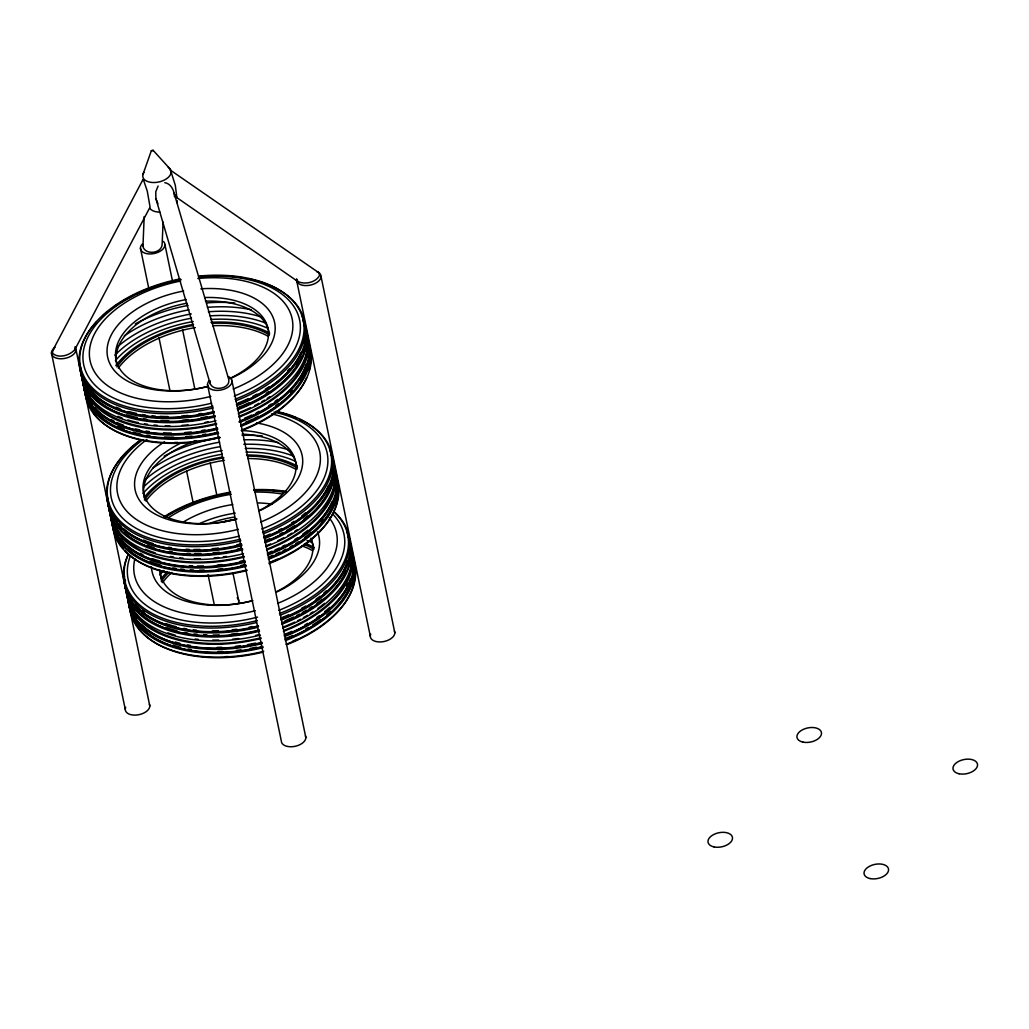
<?xml version="1.0" encoding="UTF-8"?>
<svg xmlns="http://www.w3.org/2000/svg" width="1029" height="1029" viewBox="0 0 1029 1029"><rect width="100%" height="100%" fill="white"/><g stroke="black" fill="none" stroke-linecap="round" stroke-linejoin="round"><path stroke-width="1.5" d="M151.353 150.697L153.18 150.453L151.353 150.697L142.902 174.608M163.071 222.032L162.132 244.49C161.592 253.597 145.05 255.424 142.954 246.381L144.189 216.514M142.954 180.499L143.327 179.419L147.288 191.214L150.08 207.112L74.808 349.641C69.831 355.455 58.614 358.851 52.518 353.256L52.839 350.259L143.018 179.496M142.954 246.381L143.147 244.593M210.032 380.653C208.746 392.268 231.705 389.888 228.567 378.826L174.158 193.259C173.116 188.513 169.991 183.406 164.781 182.686M74.808 349.641L75.117 346.644M158.119 186.005L155.765 191.741L155.893 198.597L210.302 384.164M52.839 350.259L54.138 348.677M170.145 169.965L318.45 272.466L319.685 275.116C316.199 282.538 304.918 284.892 297.857 281.496L176.898 197.658L175.663 195.021M176.898 197.658L175.303 185.336L170.454 169.901M316.739 271.566L318.45 272.466M153.128 150.324L170.068 168.988M297.857 281.496L296.609 278.846M157.939 203.781L155.893 198.597M321.035 276.479L394.827 632.835M370.273 636.102L296.481 279.747A12.451 7.19 -11.7 0 0 313.395 284.236A12.451 7.19 -11.7 0 0 317.472 271.785M232.052 381.283L305.857 737.652M207.498 384.563L281.303 740.919A12.451 7.19 -11.7 0 0 295.117 746.308A12.451 7.19 -11.7 0 0 305.446 735.812M164.987 244.838L172.46 280.943M182.532 329.602L194.893 389.258M210.173 463.037L217.003 496.004M232.927 572.934L238.779 601.193M140.42 248.105L148.549 287.348M158.955 337.576L170.004 390.956M186.596 471.025L193.413 503.991M208.051 574.632L214.225 604.46M76.005 349.641L149.81 705.997M51.45 352.921L125.242 709.277M174.158 193.259L174.544 196.719M228.502 376.601A12.451 7.19 -11.7 0 1 229.145 386.364A12.451 7.19 -11.7 0 1 212.681 389.837A12.451 7.19 -11.7 0 1 209.17 380.691M394.429 630.996A12.451 7.19 -11.7 0 1 382.492 641.774A12.451 7.19 -11.7 0 1 370.71 634.16M163.367 241.403A12.451 7.19 -11.7 0 1 152.639 253.764A12.451 7.19 -11.7 0 1 142.105 244.233M237.159 597.759A12.451 7.19 -11.7 0 1 238.342 603.135M330.939 454.702A114.708 66.28 -11.7 0 1 265.045 542.785M242.715 549.808A114.708 66.28 -11.7 0 1 108.418 501.728M333.396 471.771A113.422 65.547 -11.7 0 1 331.595 483.566M330.618 486.55A113.422 65.547 -11.7 0 1 265.353 541.846M242.484 549.1A113.422 65.547 -11.7 0 1 124.393 532.829M120.985 529.459A113.422 65.547 -11.7 0 1 113.987 519.568M307.864 515.761A113.422 65.547 -11.7 0 1 304.031 518.925M294.976 525.42A113.422 65.547 -11.7 0 1 286.859 530.372M282.589 532.7A113.422 65.547 -11.7 0 1 279.682 534.192M269.572 538.836A113.422 65.547 -11.7 0 1 265.096 540.637M240.709 548.264A113.422 65.547 -11.7 0 1 237.648 548.971M219.216 552.174A113.422 65.547 -11.7 0 1 213.08 552.843M200.796 553.576A113.422 65.547 -11.7 0 1 194.777 553.628M190.172 553.525A113.422 65.547 -11.7 0 1 186.892 553.37M172.46 551.891A113.422 65.547 -11.7 0 1 169.386 551.377M154.221 547.762A113.422 65.547 -11.7 0 1 147.108 545.28M328.585 485.379A113.422 65.547 -11.7 0 1 264.504 537.73M241.622 544.971A113.422 65.547 -11.7 0 1 123.544 528.7M121.229 526.488A113.422 65.547 -11.7 0 1 119.081 524.173M117.139 521.767A113.422 65.547 -11.7 0 1 115.377 519.285M305.754 512.699A113.422 65.547 -11.7 0 1 301.844 515.825M294.127 521.304A113.422 65.547 -11.7 0 1 291.49 522.989M281.74 528.584A113.422 65.547 -11.7 0 1 278.833 530.064M270.177 534.09A113.422 65.547 -11.7 0 1 264.247 536.521M241.378 543.762A113.422 65.547 -11.7 0 1 236.799 544.843M218.367 548.058A113.422 65.547 -11.7 0 1 212.218 548.727M199.948 549.447A113.422 65.547 -11.7 0 1 193.915 549.499M189.31 549.396A113.422 65.547 -11.7 0 1 186.043 549.242M171.611 547.762A113.422 65.547 -11.7 0 1 168.524 547.261M153.372 543.646A113.422 65.547 -11.7 0 1 143.558 540.058M271.566 413.864A103.183 59.618 -11.7 0 1 320.212 462.523A103.183 59.618 -11.7 0 1 260.749 522.012M238.419 529.305A103.183 59.618 -11.7 0 1 128.766 513.278A103.183 59.618 -11.7 0 1 147.031 439.486M300.044 419.472A114.708 66.28 -11.7 0 1 263.192 533.819M240.863 540.83A114.708 66.28 -11.7 0 1 124.728 527.131A114.708 66.28 -11.7 0 1 126.953 451.808M131.416 447.666A114.708 66.28 -11.7 0 1 138.786 441.724M278.28 412.243A114.708 66.28 -11.7 0 1 296.069 417.735M256.594 422.958A85.253 49.263 -11.7 0 1 302.693 460.002A85.253 49.263 -11.7 0 1 260.324 510.41M236.979 518.95A85.253 49.263 -11.7 0 1 143.301 505.123A85.253 49.263 -11.7 0 1 164.46 441.865M297.317 529.665A113.422 65.547 -11.7 0 1 294.731 531.363M292.056 533.035A113.422 65.547 -11.7 0 1 287.914 535.466M283.644 537.794A113.422 65.547 -11.7 0 1 277.804 540.714M270.627 543.929A113.422 65.547 -11.7 0 1 266.151 545.73M226.393 556.406A113.422 65.547 -11.7 0 1 223.319 556.869M218.74 557.461A113.422 65.547 -11.7 0 1 214.135 557.937M200.333 558.696A113.422 65.547 -11.7 0 1 194.34 558.696M183.059 558.104A113.422 65.547 -11.7 0 1 179.831 557.795M173.515 556.972A113.422 65.547 -11.7 0 1 170.441 556.47M155.276 552.856A113.422 65.547 -11.7 0 1 145.462 549.267M338.001 495.927A113.756 65.727 -11.7 0 1 269.096 563.609M246.947 570.568A113.756 65.727 -11.7 0 1 125.101 550.875M123.043 548.496A113.756 65.727 -11.7 0 1 118.078 540.945M117.447 539.646A113.756 65.727 -11.7 0 1 115.685 535.26M335.917 485.572A113.422 65.547 -11.7 0 1 335.673 488.492M331.994 501.856A113.422 65.547 -11.7 0 1 267.913 554.207M245.043 561.461A113.422 65.547 -11.7 0 1 120.547 538.244M118.785 535.762A113.422 65.547 -11.7 0 1 117.242 533.215M307.89 530.244A113.422 65.547 -11.7 0 1 302.552 534.321M297.535 537.781A113.422 65.547 -11.7 0 1 294.899 539.479M285.149 545.061A113.422 65.547 -11.7 0 1 282.242 546.553M279.309 547.981A113.422 65.547 -11.7 0 1 275.039 549.936M272.132 551.197A113.422 65.547 -11.7 0 1 267.656 552.997M243.268 560.625A113.422 65.547 -11.7 0 1 240.207 561.332M221.775 564.535A113.422 65.547 -11.7 0 1 217.17 565.062M203.356 565.937A113.422 65.547 -11.7 0 1 197.336 565.989M192.732 565.873A113.422 65.547 -11.7 0 1 189.452 565.731M159.765 560.998A113.422 65.547 -11.7 0 1 152.446 558.683M142.928 554.695A113.422 65.547 -11.7 0 1 140.098 553.255M333.499 467.063A114.708 66.28 -11.7 0 1 267.604 555.145M245.275 562.168A114.708 66.28 -11.7 0 1 110.978 514.088M336.766 489.701A113.422 65.547 -11.7 0 1 335.776 497.058M335.004 500.043A113.422 65.547 -11.7 0 1 268.762 558.335M245.892 565.577A113.422 65.547 -11.7 0 1 127.802 549.306M125.499 547.094A113.422 65.547 -11.7 0 1 118.091 537.331M323.479 519.684A113.422 65.547 -11.7 0 1 321.292 522.308M311.272 532.237A113.422 65.547 -11.7 0 1 304.777 537.447M298.397 541.91A113.422 65.547 -11.7 0 1 295.76 543.595M293.046 545.241A113.422 65.547 -11.7 0 1 290.281 546.849M286.011 549.177A113.422 65.547 -11.7 0 1 283.104 550.669M280.158 552.11A113.422 65.547 -11.7 0 1 275.901 554.052M272.981 555.313A113.422 65.547 -11.7 0 1 268.518 557.126M244.117 564.741A113.422 65.547 -11.7 0 1 241.069 565.448M222.637 568.664A113.422 65.547 -11.7 0 1 218.032 569.178M204.205 570.053A113.422 65.547 -11.7 0 1 199.677 570.105M193.581 570.002A113.422 65.547 -11.7 0 1 190.301 569.847M183.805 569.346A113.422 65.547 -11.7 0 1 180.589 569.011M175.869 568.368A113.422 65.547 -11.7 0 1 172.795 567.867M160.614 565.114A113.422 65.547 -11.7 0 1 150.517 561.757M277.341 559.159A110.244 63.708 -11.7 0 1 270.228 562.194M331.737 458.587A114.708 66.28 -11.7 0 1 265.842 546.656M243.513 553.679A114.708 66.28 -11.7 0 1 109.215 505.599M334.348 471.179A114.708 66.28 -11.7 0 1 268.453 559.261M246.124 566.284A114.708 66.28 -11.7 0 1 111.827 518.204M335.107 474.819A114.708 66.28 -11.7 0 1 269.212 562.902M246.883 569.925A114.708 66.28 -11.7 0 1 112.585 521.844M144.96 499.785A77.844 44.98 -11.7 0 1 196.385 440.759M242.149 434.135A77.844 44.98 -11.7 0 1 297.072 469.147M330.682 453.493A114.708 66.28 -11.7 0 1 264.787 541.576M242.471 548.586A114.708 66.28 -11.7 0 1 108.161 500.506M330.09 450.586A114.708 66.28 -11.7 0 1 264.196 538.669M241.866 545.679A114.708 66.28 -11.7 0 1 107.556 497.599M329.833 449.377A114.708 66.28 -11.7 0 1 263.938 537.447M241.609 544.47A114.708 66.28 -11.7 0 1 107.312 496.39M334.103 469.97A114.708 66.28 -11.7 0 1 268.209 558.052M245.88 565.075A114.708 66.28 -11.7 0 1 111.582 516.995M332.444 461.97A114.708 66.28 -11.7 0 1 266.55 550.052M244.22 557.075A114.708 66.28 -11.7 0 1 109.923 508.995M241.288 430.508A77.574 44.826 -11.7 0 1 295.439 461.005A77.574 44.826 -11.7 0 1 258.896 510.667M236.014 519.195A77.574 44.826 -11.7 0 1 148.163 503.104A77.574 44.826 -11.7 0 1 181.606 442.727M333.255 465.854A114.708 66.28 -11.7 0 1 267.347 553.936M245.031 560.946A114.708 66.28 -11.7 0 1 110.72 512.866M275.991 411.278A113.756 65.727 -11.7 0 1 331.364 465.751A113.756 65.727 -11.7 0 1 262.588 532.186M240.439 539.145A113.756 65.727 -11.7 0 1 120.161 521.073A113.756 65.727 -11.7 0 1 140.497 439.91M274.01 412.114A110.244 63.708 -11.7 0 1 327.698 464.658A110.244 63.708 -11.7 0 1 261.778 528.996M239.14 536.148A110.244 63.708 -11.7 0 1 122.888 518.423A110.244 63.708 -11.7 0 1 142.684 439.859M334.901 479.038A113.422 65.547 -11.7 0 1 266.858 549.126M243.989 556.367A113.422 65.547 -11.7 0 1 113.627 522.642M144.394 499.914A91.903 53.109 -11.7 0 1 223.936 457.879M247.474 456.104A91.903 53.109 -11.7 0 1 296.802 467.706M145.822 501.046A91.903 53.109 -11.7 0 1 224.438 460.31M247.976 458.522A91.903 53.109 -11.7 0 1 295.915 469.34M144.33 497.277A94.218 54.447 -11.7 0 1 222.624 457.03M246.484 454.998A94.218 54.447 -11.7 0 1 297.201 466.073M142.967 493.496A98.192 56.736 -11.7 0 1 222.341 454.226M245.982 452.13A98.192 56.736 -11.7 0 1 295.4 461.288M143.533 487.077A101.897 58.885 -11.7 0 1 222.174 450.586M245.262 448.464A101.897 58.885 -11.7 0 1 293.651 456.207M145.115 479.72A105.087 60.724 -11.7 0 1 220.322 446.637M243.809 444.284A105.087 60.724 -11.7 0 1 289.303 450.072M153.064 467.989A107.518 62.139 -11.7 0 1 219.576 442.213M244.143 439.795A107.518 62.139 -11.7 0 1 278.653 442.676M164.138 456.156A109.061 63.013 -11.7 0 1 220.322 437.557M242.137 435.408A109.061 63.013 -11.7 0 1 262.241 435.884M303.414 321.755A114.708 66.28 -11.7 0 1 237.506 409.838M215.19 416.861A114.708 66.28 -11.7 0 1 80.879 368.781M304.468 349.127A113.422 65.547 -11.7 0 1 303.594 352.111M301.909 356.548A113.422 65.547 -11.7 0 1 237.815 408.912M214.945 416.153A113.422 65.547 -11.7 0 1 93.459 396.512M91.414 394.146A113.422 65.547 -11.7 0 1 89.549 391.702M298.153 362.169A113.422 65.547 -11.7 0 1 296.442 364.883M268.736 391.625A113.422 65.547 -11.7 0 1 266.138 393.322M249.211 402.673A113.422 65.547 -11.7 0 1 239.075 407.098M207.048 416.681A113.422 65.547 -11.7 0 1 200.887 417.864M188.616 419.588A113.422 65.547 -11.7 0 1 182.467 420.166M168.73 420.681A113.422 65.547 -11.7 0 1 161 420.501M146.491 419.163A113.422 65.547 -11.7 0 1 143.378 418.7M137.359 417.568A113.422 65.547 -11.7 0 1 126.696 414.816M304.88 337.602A113.422 65.547 -11.7 0 1 303.979 343.519M301.06 352.432A113.422 65.547 -11.7 0 1 236.966 404.783M214.096 412.037A113.422 65.547 -11.7 0 1 87.041 385.065M289.496 368.755A113.422 65.547 -11.7 0 1 287.49 370.993M269.148 386.647A113.422 65.547 -11.7 0 1 265.289 389.206M257.07 394.094A113.422 65.547 -11.7 0 1 252.761 396.384M248.362 398.557A113.422 65.547 -11.7 0 1 238.213 402.982M201.568 413.465A113.422 65.547 -11.7 0 1 198.494 414.005M187.767 415.472A113.422 65.547 -11.7 0 1 181.606 416.038M167.881 416.565A113.422 65.547 -11.7 0 1 160.138 416.385M155.238 416.089A113.422 65.547 -11.7 0 1 151.996 415.806M145.642 415.047A113.422 65.547 -11.7 0 1 142.529 414.571M136.51 413.452A113.422 65.547 -11.7 0 1 128.818 411.574M120.097 408.745A113.422 65.547 -11.7 0 1 116.02 407.111M197.838 278.512A103.183 59.618 -11.7 0 1 291.22 315.298A103.183 59.618 -11.7 0 1 233.21 389.065M210.894 396.371A103.183 59.618 -11.7 0 1 90.488 362.427A103.183 59.618 -11.7 0 1 180.667 281.033M249.172 278.949A114.708 66.28 -11.7 0 1 305.008 333.885A114.708 66.28 -11.7 0 1 235.654 400.873M213.325 407.896A114.708 66.28 -11.7 0 1 98.733 395.355A114.708 66.28 -11.7 0 1 96.353 322.026M102.733 315.736A114.708 66.28 -11.7 0 1 107.479 311.697M113.782 306.938A114.708 66.28 -11.7 0 1 117.615 304.327M120.277 302.616A114.708 66.28 -11.7 0 1 134.567 294.731M136.06 294.011A114.708 66.28 -11.7 0 1 151.546 287.541M155.958 285.998A114.708 66.28 -11.7 0 1 161.9 284.107M198.893 276.75A114.708 66.28 -11.7 0 1 202.006 276.454M214.392 275.823A114.708 66.28 -11.7 0 1 220.463 275.836M221.942 275.862A114.708 66.28 -11.7 0 1 225.081 275.978M231.319 276.377A114.708 66.28 -11.7 0 1 234.406 276.66M238.972 277.2A114.708 66.28 -11.7 0 1 243.423 277.869M200.912 288.802A85.253 49.263 -11.7 0 1 273.791 319.453A85.253 49.263 -11.7 0 1 230.059 378.723M207.909 386.415A85.253 49.263 -11.7 0 1 107.916 358.272A85.253 49.263 -11.7 0 1 183.677 291.001M269.791 396.718A113.422 65.547 -11.7 0 1 267.193 398.416M264.517 400.088A113.422 65.547 -11.7 0 1 261.778 401.722M258.974 403.304A113.422 65.547 -11.7 0 1 254.665 405.593M250.266 407.767A113.422 65.547 -11.7 0 1 240.117 412.192M208.102 421.774A113.422 65.547 -11.7 0 1 205.015 422.392M188.14 424.848A113.422 65.547 -11.7 0 1 181.979 425.363M169.785 425.774A113.422 65.547 -11.7 0 1 165.335 425.71M157.154 425.299A113.422 65.547 -11.7 0 1 153.913 425.016M147.546 424.257A113.422 65.547 -11.7 0 1 144.433 423.781M138.413 422.662A113.422 65.547 -11.7 0 1 127.75 419.909M122.014 417.954A113.422 65.547 -11.7 0 1 117.923 416.321M310.591 360.073A113.756 65.727 -11.7 0 1 309.202 370.401M306.629 377.849A113.756 65.727 -11.7 0 1 241.558 430.662M219.421 437.621A113.756 65.727 -11.7 0 1 92.803 411.844M91.247 409.298A113.756 65.727 -11.7 0 1 89.909 406.699M308.417 351.185A113.422 65.547 -11.7 0 1 307.954 357.024M306.153 364.472A113.422 65.547 -11.7 0 1 238.869 421.851M217.505 428.514A113.422 65.547 -11.7 0 1 94.964 407.703M92.108 404.063A113.422 65.547 -11.7 0 1 88.378 397.683M277.727 399.368A113.422 65.547 -11.7 0 1 275.026 401.387M271.296 403.985A113.422 65.547 -11.7 0 1 268.698 405.683M259.051 411.356A113.422 65.547 -11.7 0 1 256.17 412.861M251.771 415.034A113.422 65.547 -11.7 0 1 244.593 418.25M204.99 429.942A113.422 65.547 -11.7 0 1 201.903 430.482M191.175 431.948A113.422 65.547 -11.7 0 1 185.027 432.527M171.29 433.042A113.422 65.547 -11.7 0 1 163.56 432.862M149.051 431.524A113.422 65.547 -11.7 0 1 145.938 431.061M139.918 429.929A113.422 65.547 -11.7 0 1 135.275 428.861M123.519 425.221A113.422 65.547 -11.7 0 1 116.83 422.443M113.962 421.041A113.422 65.547 -11.7 0 1 111.196 419.562M305.973 334.116A114.708 66.28 -11.7 0 1 240.066 422.199M217.749 429.222A114.708 66.28 -11.7 0 1 83.439 381.142M307.015 368.588A113.422 65.547 -11.7 0 1 241.236 425.389M218.367 432.63A113.422 65.547 -11.7 0 1 94.822 410.635M303.105 375.907A113.422 65.547 -11.7 0 1 300.738 380.01M292.776 390.48A113.422 65.547 -11.7 0 1 290.705 392.718M278.589 403.484A113.422 65.547 -11.7 0 1 275.875 405.503M258.472 416.231A113.422 65.547 -11.7 0 1 254.099 418.443M252.619 419.163A113.422 65.547 -11.7 0 1 245.442 422.366M205.839 434.071A113.422 65.547 -11.7 0 1 202.752 434.598M192.037 436.077A113.422 65.547 -11.7 0 1 185.876 436.643M173.657 437.158A113.422 65.547 -11.7 0 1 164.408 436.991M149.9 435.653A113.422 65.547 -11.7 0 1 146.8 435.177M140.767 434.045A113.422 65.547 -11.7 0 1 133.088 432.18M124.368 429.35A113.422 65.547 -11.7 0 1 117.692 426.559M304.211 325.64A114.708 66.28 -11.7 0 1 238.316 413.722M215.987 420.732A114.708 66.28 -11.7 0 1 81.69 372.652M306.822 338.245A114.708 66.28 -11.7 0 1 240.927 426.315M218.598 433.338A114.708 66.28 -11.7 0 1 84.429 382.325M307.568 341.872A114.708 66.28 -11.7 0 1 241.674 429.955M219.344 436.978A114.708 66.28 -11.7 0 1 85.047 388.898M116.984 365.424A77.844 44.98 -11.7 0 1 187.008 303.195M205.491 301.175A77.844 44.98 -11.7 0 1 269.431 334.721M303.156 320.546A114.708 66.28 -11.7 0 1 237.262 408.629M214.932 415.639A114.708 66.28 -11.7 0 1 80.635 367.572M302.552 317.639A114.708 66.28 -11.7 0 1 236.657 405.722M214.328 412.732A114.708 66.28 -11.7 0 1 80.03 364.652M302.307 316.43A114.708 66.28 -11.7 0 1 236.413 404.513M214.083 411.523A114.708 66.28 -11.7 0 1 79.773 363.443M306.565 337.023A114.708 66.28 -11.7 0 1 240.67 425.106M218.341 432.129A114.708 66.28 -11.7 0 1 84.044 384.049M305.562 330.476A114.708 66.28 -11.7 0 1 239.024 417.105M216.695 424.128A114.708 66.28 -11.7 0 1 82.384 376.048M204.655 297.548A77.574 44.826 -11.7 0 1 267.334 325.884A77.574 44.826 -11.7 0 1 229.943 378.415M208.475 386.248A77.574 44.826 -11.7 0 1 116.328 361.012A77.574 44.826 -11.7 0 1 186.236 299.568M305.716 332.907A114.708 66.28 -11.7 0 1 239.821 420.99M217.492 428A114.708 66.28 -11.7 0 1 83.323 377M198.584 276.132A113.756 65.727 -11.7 0 1 302.513 317.421A113.756 65.727 -11.7 0 1 235.049 399.239M212.913 406.198A113.756 65.727 -11.7 0 1 80.931 368.421A113.756 65.727 -11.7 0 1 180.114 278.898M198.468 277.02A110.244 63.708 -11.7 0 1 298.822 316.919A110.244 63.708 -11.7 0 1 234.252 396.049M211.614 403.201A110.244 63.708 -11.7 0 1 84.005 366.105A110.244 63.708 -11.7 0 1 181.143 279.541M307.362 346.104A113.422 65.547 -11.7 0 1 239.32 416.179M216.45 423.421A113.422 65.547 -11.7 0 1 86.102 389.695M196.565 441.042A110.244 63.708 -11.7 0 1 193.413 441.402M177.67 442.406A110.244 63.708 -11.7 0 1 174.583 442.444M116.856 366.967A91.903 53.109 -11.7 0 1 193.246 325.46M212.167 323.338A91.903 53.109 -11.7 0 1 269.264 334.759M118.296 368.099A91.903 53.109 -11.7 0 1 195.33 327.608M212.669 325.756A91.903 53.109 -11.7 0 1 268.376 336.393M115.801 365.642A94.218 54.447 -11.7 0 1 193.568 324.341M210.932 322.321A94.218 54.447 -11.7 0 1 269.675 333.139M115.441 360.549A98.192 56.736 -11.7 0 1 193.233 321.55M210.585 319.492A98.192 56.736 -11.7 0 1 267.874 328.341M114.939 355.198A101.897 58.885 -11.7 0 1 191.548 318.167M210.045 315.864A101.897 58.885 -11.7 0 1 266.112 323.26M117.589 346.773A105.087 60.724 -11.7 0 1 191.291 313.948M208.334 311.774A105.087 60.724 -11.7 0 1 261.778 317.125M124.277 335.917A107.518 62.139 -11.7 0 1 188.963 309.806M207.395 307.349A107.518 62.139 -11.7 0 1 251.127 309.729M135.236 323.955A109.061 63.013 -11.7 0 1 188.101 305.42M206.803 302.925A109.061 63.013 -11.7 0 1 234.715 302.938M347.789 536.096A114.708 66.28 -11.7 0 1 281.895 624.179M259.578 631.201A114.708 66.28 -11.7 0 1 125.397 580.189M350.207 554.605A113.422 65.547 -11.7 0 1 349.976 557.538M346.297 570.889A113.422 65.547 -11.7 0 1 282.203 623.252M259.334 630.494A113.422 65.547 -11.7 0 1 141.256 614.223M138.941 611.998A113.422 65.547 -11.7 0 1 133.937 606.042M132.291 603.534A113.422 65.547 -11.7 0 1 130.85 600.962M322.18 599.277A113.422 65.547 -11.7 0 1 316.855 603.367M311.838 606.827A113.422 65.547 -11.7 0 1 309.202 608.512M306.488 610.158A113.422 65.547 -11.7 0 1 302.307 612.551M299.452 614.094A113.422 65.547 -11.7 0 1 296.545 615.586M293.599 617.014A113.422 65.547 -11.7 0 1 284.943 620.847M237.596 633.375A113.422 65.547 -11.7 0 1 231.474 634.096M219.177 634.919A113.422 65.547 -11.7 0 1 213.119 635.022M207.022 634.919A113.422 65.547 -11.7 0 1 203.742 634.764M197.246 634.263A113.422 65.547 -11.7 0 1 194.044 633.915M187.767 633.041A113.422 65.547 -11.7 0 1 184.718 632.501M177.104 630.841A113.422 65.547 -11.7 0 1 166.749 627.716M347.596 560.844A113.422 65.547 -11.7 0 1 281.354 619.124M258.485 626.378A113.422 65.547 -11.7 0 1 134.94 604.37M132.239 600.679A113.422 65.547 -11.7 0 1 129.988 596.846M326.296 590.865A113.422 65.547 -11.7 0 1 323.865 593.038M320.032 596.19A113.422 65.547 -11.7 0 1 315.993 599.238M305.639 606.042A113.422 65.547 -11.7 0 1 301.458 608.435M288.48 614.853A113.422 65.547 -11.7 0 1 281.11 617.914M252.118 626.584A113.422 65.547 -11.7 0 1 249.044 627.214M236.747 629.259A113.422 65.547 -11.7 0 1 232.155 629.812M218.328 630.803A113.422 65.547 -11.7 0 1 212.27 630.906M196.385 630.147A113.422 65.547 -11.7 0 1 193.182 629.799M186.918 628.912A113.422 65.547 -11.7 0 1 183.869 628.385M176.242 626.712A113.422 65.547 -11.7 0 1 165.888 623.6M144.549 612.499A113.422 65.547 -11.7 0 1 142.272 610.724M329.229 517.819A103.183 59.618 -11.7 0 1 277.598 603.406M255.282 610.712A103.183 59.618 -11.7 0 1 134.85 558.888M168.756 517.536A103.183 59.618 -11.7 0 1 231.319 494.254M254.703 492.106A103.183 59.618 -11.7 0 1 282.448 494.074M334.772 512.403A114.708 66.28 -11.7 0 1 280.042 615.213M256.182 622.609A114.708 66.28 -11.7 0 1 127.416 556.226M168.807 514.474A114.708 66.28 -11.7 0 1 173.078 512.082M175.998 510.551A114.708 66.28 -11.7 0 1 180.448 508.352M181.786 507.721A114.708 66.28 -11.7 0 1 188.719 504.686M194.468 502.422A114.708 66.28 -11.7 0 1 207.781 497.997M209.273 497.573A114.708 66.28 -11.7 0 1 212.296 496.737M272.595 490.486A114.708 66.28 -11.7 0 1 277.251 490.846M281.843 491.347A114.708 66.28 -11.7 0 1 286.345 491.978M317.472 531.826A85.253 49.263 -11.7 0 1 277.187 591.804M252.298 600.756A85.253 49.263 -11.7 0 1 151.456 566.902M183.959 521.639A85.253 49.263 -11.7 0 1 232.786 504.532M257.649 502.898A85.253 49.263 -11.7 0 1 271.926 504.12M324.521 603.303A113.422 65.547 -11.7 0 1 317.91 608.448M312.893 611.908A113.422 65.547 -11.7 0 1 310.256 613.593M307.542 615.252A113.422 65.547 -11.7 0 1 303.362 617.644M300.507 619.188A113.422 65.547 -11.7 0 1 297.6 620.68M294.654 622.108A113.422 65.547 -11.7 0 1 283.014 627.124M258.613 634.739A113.422 65.547 -11.7 0 1 255.565 635.459M238.651 638.469A113.422 65.547 -11.7 0 1 232.528 639.189M218.701 640.051A113.422 65.547 -11.7 0 1 212.681 640.102M198.301 639.356A113.422 65.547 -11.7 0 1 195.098 639.009M175.11 635.125A113.422 65.547 -11.7 0 1 167.804 632.809M354.709 578.787A113.756 65.727 -11.7 0 1 287.374 644.45M262.279 652.335A113.756 65.727 -11.7 0 1 136.381 624.925M350.542 578.812A113.422 65.547 -11.7 0 1 284.763 635.613M261.893 642.855A113.422 65.547 -11.7 0 1 141.5 624.359M136.497 618.403A113.422 65.547 -11.7 0 1 132.767 612.023M347.995 583.404A113.422 65.547 -11.7 0 1 346.644 586.131M329.704 607.354A113.422 65.547 -11.7 0 1 324.74 611.638M319.414 615.728A113.422 65.547 -11.7 0 1 316.945 617.464M307.671 623.33A113.422 65.547 -11.7 0 1 304.867 624.912M291.902 631.33A113.422 65.547 -11.7 0 1 284.518 634.391M255.539 643.061A113.422 65.547 -11.7 0 1 247.835 644.566M240.156 645.736A113.422 65.547 -11.7 0 1 235.564 646.289M221.737 647.28A113.422 65.547 -11.7 0 1 217.183 647.382M190.326 645.402A113.422 65.547 -11.7 0 1 187.278 644.861M179.663 643.202A113.422 65.547 -11.7 0 1 175.123 641.967M350.362 548.457A114.708 66.28 -11.7 0 1 284.454 636.539M262.138 643.562A114.708 66.28 -11.7 0 1 127.828 595.482M351.403 582.928A113.422 65.547 -11.7 0 1 349.706 587.379M349.101 588.729A113.422 65.547 -11.7 0 1 285.625 639.729M262.755 646.971A113.422 65.547 -11.7 0 1 141.256 627.343M136.497 621.272A113.422 65.547 -11.7 0 1 133.616 616.139M330.566 611.47A113.422 65.547 -11.7 0 1 326.875 614.699M320.263 619.844A113.422 65.547 -11.7 0 1 312.61 624.989M308.533 627.446A113.422 65.547 -11.7 0 1 305.716 629.041M292.75 635.459A113.422 65.547 -11.7 0 1 285.367 638.52M256.388 647.177A113.422 65.547 -11.7 0 1 250.227 648.411M241.018 649.865A113.422 65.547 -11.7 0 1 236.426 650.418M222.586 651.408A113.422 65.547 -11.7 0 1 218.045 651.498M191.188 649.518A113.422 65.547 -11.7 0 1 188.14 648.977M180.512 647.318A113.422 65.547 -11.7 0 1 173.026 645.17M296.944 639.279A110.244 63.708 -11.7 0 1 292.802 641.183M228.335 656.515A110.244 63.708 -11.7 0 1 225.184 656.669M348.599 539.981A114.708 66.28 -11.7 0 1 282.705 628.063M260.376 635.073A114.708 66.28 -11.7 0 1 126.078 586.993M351.854 554.026A114.708 66.28 -11.7 0 1 285.316 640.655M262.987 647.678A114.708 66.28 -11.7 0 1 128.689 599.598M351.957 556.213A114.708 66.28 -11.7 0 1 286.062 644.295M263.733 651.318A114.708 66.28 -11.7 0 1 129.564 600.306M347.545 534.887A114.708 66.28 -11.7 0 1 281.65 622.969M259.321 629.992A114.708 66.28 -11.7 0 1 125.023 581.912M346.94 531.98A114.708 66.28 -11.7 0 1 281.046 620.063M257.186 627.458A114.708 66.28 -11.7 0 1 124.548 576.073M346.696 530.771A114.708 66.28 -11.7 0 1 280.801 618.853M258.472 625.864A114.708 66.28 -11.7 0 1 124.162 577.783M350.953 551.364A114.708 66.28 -11.7 0 1 285.059 639.446M262.729 646.469A114.708 66.28 -11.7 0 1 128.432 598.389M349.307 543.376A114.708 66.28 -11.7 0 1 283.399 631.446M261.083 638.469A114.708 66.28 -11.7 0 1 126.773 590.389M350.748 548.701A114.708 66.28 -11.7 0 1 284.21 635.33M261.88 642.353A114.708 66.28 -11.7 0 1 127.712 591.341M333.718 511.619A113.756 65.727 -11.7 0 1 279.438 613.58M257.301 620.538A113.756 65.727 -11.7 0 1 128.072 555.081M163.688 516.982A113.756 65.727 -11.7 0 1 230.689 492.119M253.777 489.701A113.756 65.727 -11.7 0 1 285.252 491.296M332.714 514.037A110.244 63.708 -11.7 0 1 278.64 610.39M257.546 617.143A110.244 63.708 -11.7 0 1 130.516 555.557M165.682 517.072A110.244 63.708 -11.7 0 1 230.277 493.032M253.906 490.601A110.244 63.708 -11.7 0 1 285.007 492.415M351.751 560.445A113.422 65.547 -11.7 0 1 283.708 630.52M260.839 637.761A113.422 65.547 -11.7 0 1 131.712 606.93M310.977 538.18A77.574 44.826 -11.7 0 1 275.759 592.061M252.864 600.589A77.574 44.826 -11.7 0 1 159.919 570.105M198.468 524.134A77.574 44.826 -11.7 0 1 235.242 513.149M161.244 581.308A91.903 53.109 -11.7 0 1 169.155 572.06M303.941 544.392A91.903 53.109 -11.7 0 1 313.652 549.1M162.685 582.44A91.903 53.109 -11.7 0 1 171.804 572.42M301.664 545.782A91.903 53.109 -11.7 0 1 312.765 550.734M161.193 578.684A94.218 54.447 -11.7 0 1 167.328 571.828M305.536 543.466A94.218 54.447 -11.7 0 1 314.064 547.479M159.829 574.889A98.192 56.736 -11.7 0 1 164.01 570.426M307.002 540.469A98.192 56.736 -11.7 0 1 312.263 542.682M223.139 521.742A109.061 63.013 -11.7 0 1 235.628 519.208M162.338 582.568A77.844 44.98 -11.7 0 1 160.408 572.458M210.315 523.156A77.844 44.98 -11.7 0 1 234.483 517.021M311.44 540.547A77.844 44.98 -11.7 0 1 313.819 549.062M177.117 200.591A14.367 8.296 -11.7 0 1 177.078 202.803M159.817 212.141A14.367 8.296 -11.7 0 1 149.9 208.424M168.267 167.315A14.367 8.296 -11.7 0 1 158.595 182.03A14.367 8.296 -11.7 0 1 143.893 172.357M149.398 704.17A12.451 7.19 -11.7 0 1 137.462 714.936A12.451 7.19 -11.7 0 1 125.679 707.322M75.606 347.815A12.451 7.19 -11.7 0 1 60.492 358.761A12.451 7.19 -11.7 0 1 55.09 347.275M714.062 846.931A12.451 7.19 -11.7 0 0 732.519 838.159A12.451 7.19 -11.7 0 0 714.165 834.287A12.451 7.19 -11.7 0 0 714.062 846.931M803.032 742.128A12.451 7.19 -11.7 0 0 821.502 733.343A12.451 7.19 -11.7 0 0 803.134 729.471A12.451 7.19 -11.7 0 0 803.032 742.128M959.079 773.769A12.451 7.19 -11.7 0 0 977.55 764.984A12.451 7.19 -11.7 0 0 959.182 761.113A12.451 7.19 -11.7 0 0 959.079 773.769M870.11 878.573A12.451 7.19 -11.7 0 0 888.58 869.801A12.451 7.19 -11.7 0 0 870.212 865.929A12.451 7.19 -11.7 0 0 870.11 878.573"/></g></svg>
